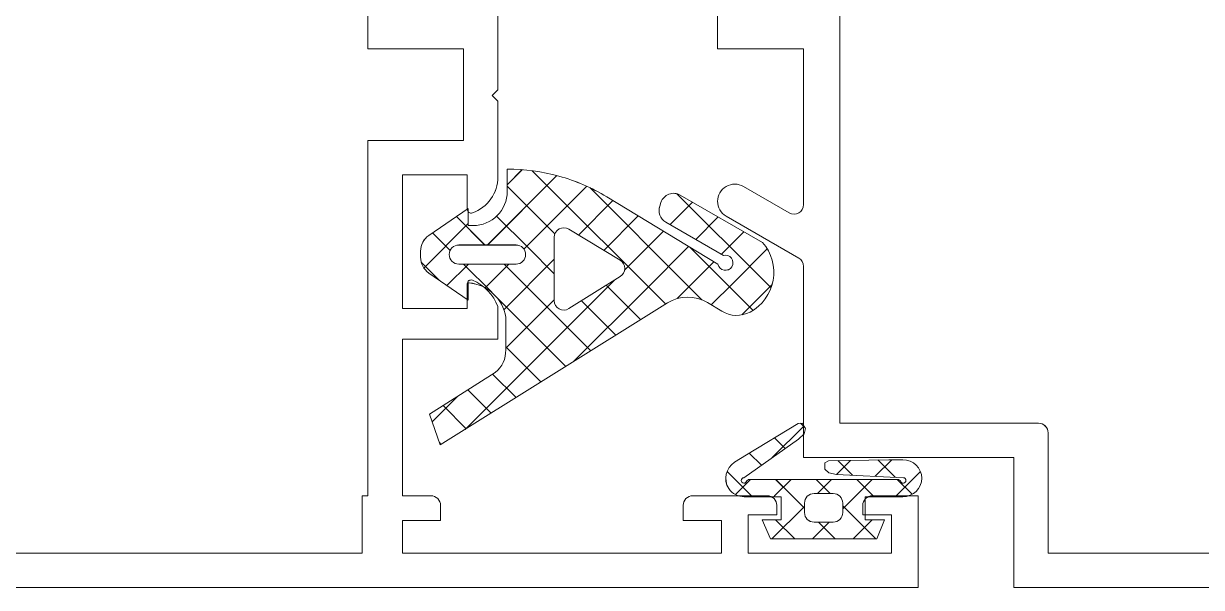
# Model space of a CAD drawing. Header units: millimetres. Extents: x 26282 to 30760, y 1404 to 4574.
# Drawn here: x 27977.5 to 27983.66, y 2955.41 to 2958.37 of the extents above; entities that cross this region are included whole.
import ezdxf

# ---------------------------------------------------------------- set-up
doc = ezdxf.new("R2010")
doc.units = ezdxf.units.MM
doc.header["$LTSCALE"] = 0.25
doc.linetypes.add('DIVIDE', pattern=[1.25, 0.5, -0.25, 0, -0.25, 0, -0.25])
for name, color, linetype, lineweight in [('AB-DUV', 4, 'Continuous', 50), ('DOĞRAMA', 30, 'Continuous', 20), ('SECTION LINE (3RDF)', 40, 'DIVIDE', 25)]:
    doc.layers.add(name, color=color, linetype=linetype, lineweight=lineweight)

# ---------------------------------------------------------------- blocks, each defined once
blk = doc.blocks.new('CHD03_1914', base_point=(-50, -44.000001))
at = {"color": 40, "linetype": 'Continuous'}
blk.add_lwpolyline([(-50, -44), (-50, -11), (-50, 22), (-45.2, 22), (-45.2, 19.6, -0.414214), (-45.7, 19.1), (-46.2, 19.1), (-46.2, 20.6), (-48.2, 20.6), (-48.2, 13.1), (-46.2, 13.1), (-46.2, 14.6), (-45.7, 14.6, -0.414214), (-45.2, 14.1), (-45.2, 10.2, -0.414214), (-45.7, 9.7), (-46.5, 9.7), (-46.5, 11.7), (-48.2, 11.7), (-48.2, -5), (-46.5, -5), (-46.5, -3), (-45.7, -3, -0.414214), (-45.2, -3.5), (-45.2, -5), (-37, -5), (-37, 0), (-35.297056, 0, -0.209119), (-33.911436, -1.333339, -0.517625), (-34.099998, -1.6), (-35.4, -1.6), (-35.4, -5), (-28.4, -5), (-28.4, -1.6), (-30.2, -1.6, -0.517638), (-30.388562, -1.333333, -0.317837), (-28.502944, 0), (-24.545899, 0), (-24.245899, -0.3), (-23.945899, 0), (-19.988855, 0, -0.381966)], format="xyb", dxfattribs=at)
blk.add_lwpolyline([(-48.2, -22), (-48.2, -36.9), (-45.2, -36.9), (-45.2, -37.2), (-5, -37.2), (-5, -36.9), (-2, -36.9), (-2, -7.1), (-5, -7.1), (-5, -6.8), (-21.8, -6.8), (-21.8, -1.8), (-26.6, -1.8), (-26.6, -6.8), (-45.2, -6.8), (-45.2, -7.1), (-48.2, -7.1), (-48.2, -22)], close=True, dxfattribs=at)
blk = doc.blocks.new('CHD03_1923', base_point=(-6.8, -22))
at = {"color": 40, "linetype": 'Continuous'}
blk.add_lwpolyline([(25.7, -4.5), (21.4, -4.5), (21.4, 0), (13.24641, 0, 0.57735), (12.813397, -0.75), (14.199038, -3.15, -0.57735), (13.419615, -4.5, -0.267949), (12.640192, -4.05), (10.446261, -0.25, 0.267949), (10.013248, 0), (0, 0), (0, 11), (-6.8, 11), (-6.8, 11), (-6.8, 30.9)], format="xyb", dxfattribs=at)
blk.add_lwpolyline([(-5, 17.5), (-5, 12.8), (1.3, 12.8, -0.414214), (1.8, 12.3), (1.8, 1.9), (48.2, 1.9), (48.2, 22.699951, 0.414214), (45.200049, 25.7), (43.2, 25.7), (43.2, 22.2), (-5, 22.2), (-5, 17.5)], format="xyb", close=True, dxfattribs=at)
blk = doc.blocks.new('CHD50D23', base_point=(110.983776, 153.85743))
at = {"color": 1, "linetype": 'Continuous'}
for p, q in [((117.791548, 170.671326), (119.381447, 172.261226)), ((119.568875, 171.841832), (119.206204, 172.204502)), ((119.457419, 170.215877), (121.244586, 172.003044)), ((124.138771, 167.271936), (119.568875, 171.841832)), ((119.432791, 169.856596), (118.032092, 171.257294)), ((120.970782, 169.60792), (122.142332, 170.77947)), ((118.315634, 169.074092), (119.457419, 170.215877)), ((121.333881, 167.955505), (119.432791, 169.856596)), ((119.301305, 167.938443), (120.572703, 169.209841)), ((121.747604, 168.263422), (122.91966, 169.435477)), ((119.296707, 167.87136), (118.580823, 168.587243)), ((118.649877, 167.287015), (119.301305, 167.938443)), ((119.145191, 165.661009), (121.37384, 167.889658)), ((124.455498, 162.712568), (119.296707, 167.87136)), ((122.524426, 166.918923), (123.696988, 168.091485)), ((119.160623, 165.886123), (118.364104, 166.682642)), ((120.14134, 164.535837), (122.174977, 166.569474)), ((124.278265, 160.768481), (119.160623, 165.886123)), ((115.348278, 161.864095), (119.145191, 165.661009)), ((119.024539, 163.900887), (117.547506, 165.37792)), ((121.172168, 163.445345), (122.976114, 165.249291)), ((118.528593, 162.275512), (116.730908, 164.073197)), ((118.989078, 163.383575), (119.611946, 164.006444)), ((111.799457, 156.193954), (118.989078, 163.383575)), ((119.345191, 163.580234), (119.024539, 163.900887)), ((121.973305, 162.125161), (123.777251, 163.929107)), ((120.452072, 158.230713), (115.91431, 162.768475)), ((121.603057, 159.633594), (124.527445, 162.557981)), ((118.720503, 157.840961), (115.097712, 161.463753)), ((121.452072, 157.361288), (125.087016, 160.996232)), ((116.041968, 158.315145), (118.584254, 160.857431)), ((118.064864, 158.216721), (120.705574, 160.857431)), ((121.299351, 159.504754), (119.946674, 160.857431)), ((122.788808, 160.136617), (122.034401, 160.891024)), ((125.34237, 159.704376), (124.278265, 160.768481)), ((116.124999, 158.315145), (114.281114, 160.15903)), ((124.529431, 158.395995), (122.788808, 160.136617)), ((121.237452, 159.267988), (121.603057, 159.633594)), ((122.965684, 157.838422), (121.299351, 159.504754)), ((124.608099, 158.395995), (125.396213, 159.184109)), ((114.691525, 157.627299), (113.464516, 158.854308)), ((119.211984, 157.24252), (120.452072, 158.482608)), ((113.865869, 156.331635), (112.647918, 157.549586)), ((120.452072, 156.109392), (118.977527, 157.583937)), ((122.94395, 155.738834), (121.452072, 157.230713)), ((113.040212, 155.035971), (111.83132, 156.244863)), ((119.332913, 155.242129), (120.452072, 156.361288)), ((120.244395, 154.032291), (122.569534, 156.35743)), ((112.193401, 154.466577), (113.52755, 155.800727)), ((122.081038, 154.480426), (121.159141, 155.402323)), ((111.107571, 154.847292), (111.014722, 154.940141)), ((120.547923, 153.892221), (119.627241, 154.812903))]:
    blk.add_line(p, q, dxfattribs=at)
for points in [[(117.942326, 171.103172, -0.229763), (119.601084, 172.311706, -0.229763), (121.577, 171.756923), (124.065182, 167.454881, -0.472021), (123.686104, 166.442525), (123.493312, 166.376425, -0.353954), (122.651853, 166.698377), (120.910699, 169.711911, 2.506605), (120.443837, 169.422198), (123.974866, 163.603459, -0.068514), (125.058809, 161.099606, -0.068514), (125.425814, 158.395994), (124.268132, 158.395995, 0.414213), (122.468133, 156.595995), (122.468132, 156.35743), (123.368132, 156.35743), (121.951762, 154.2919, -0.247171), (121.127035, 153.857431), (120.80923, 153.85743, -0.247171), (119.984502, 154.2919), (118.568132, 156.35743), (119.468132, 156.35743), (119.468132, 156.395995, 0.347266), (117.672353, 158.315146), (115.962865, 158.315145, 0.239382), (114.781982, 157.769249), (112.588983, 154.327878), (110.983776, 154.890697), (118.422358, 166.775718, 0.283277), (118.436838, 168.874362), (117.984154, 169.620334, -0.264505), (117.942326, 171.103172)], [(118.960417, 162.96546), (118.120011, 161.622698, 0.58904), (118.543842, 160.857431), (121.854332, 160.857431, 0.584485), (122.281783, 161.616824), (120.652103, 164.302354, 0.558043), (119.800823, 164.308222), (118.960417, 162.96546)], [(120.952072, 159.35743, 0.414214), (120.452072, 158.85743), (120.452072, 155.85743, 1), (121.452072, 155.85743), (121.452072, 158.85743, 0.414214), (120.952072, 159.35743)]]:
    blk.add_lwpolyline(points, format="xyb", close=True, dxfattribs=at)
blk = doc.blocks.new('CHD40D08', base_point=(-2.21267, -2.905012))
at = {"color": 1, "linetype": 'Continuous'}
for p, q in [((0, 5.969856), (1.319355, 7.289211)), ((0.12533, 6.85077), (0.904473, 6.071627)), ((1.017205, 5.958895), (1.924654, 5.051445)), ((1.069674, 4.91821), (1.934707, 5.783243)), ((-2.21267, 4.946129), (-0.482761, 3.21622)), ((-2.21267, 3.757186), (-1.21267, 4.757186)), ((-0.632316, 3.21622), (0.904473, 4.753009)), ((0, 4.854779), (0.904473, 3.950306)), ((1.129836, 3.724943), (1.8882, 2.96658)), ((1.171493, 2.898708), (1.899747, 3.626962)), ((-2.21267, 2.824809), (-1.333018, 1.945157)), ((-2.21267, 1.635866), (-1.333018, 2.515518)), ((0.166981, 2.566478), (0.904473, 1.828986)), ((0.166982, 1.894197), (0.904473, 2.631688)), ((3.601991, 1.252788), (3.846916, 1.007863)), ((-2.21267, -0.485455), (-0.510996, 1.216219)), ((-2.21267, 0.703488), (-1.21267, -0.296512)), ((-0.604081, 1.21622), (0.039793, 0.572346)), ((2.045652, -0.469774), (3.706779, 1.191354)), ((0.039793, 0.572346), (0.904473, -0.292334)), ((0.061836, -0.332269), (0.904473, 0.510368)), ((2.524604, 0.208855), (3.086884, -0.353425)), ((0, -0.394105), (0.061836, -0.332269)), ((1.646901, -1.034763), (2.284292, -1.672154)), ((-0.000001, -1.509181), (0.092774, -1.601955)), ((0.092774, -1.601955), (1.325459, -2.834641)), ((0.115405, -2.400021), (0.904473, -1.610952))]:
    blk.add_line(p, q, dxfattribs=at)
for points in [[(3.56458, 1.274721), (3.853054, 1.105598), (3.839039, 0.882431), (2.197611, -1.814579), (1.801975, -2.439764, -0.413949), (0.422965, -2.750501, -0.119976), (0.112064, -2.393627, -0.119976), (-0.000001, -1.93378), (0, 0), (-1.21267, 0), (-1.21267, -1), (-2.21267, -0.565218), (-2.21267, 5.005452), (-1.21267, 5.396757), (-1.21267, 4.396757), (0, 4.396757), (0, 6.36622, -0.404548), (0.967353, 7.365686, -0.404548), (1.934706, 6.366219), (1.934707, 5.626366), (1.87951, 2.469611), (1.772015, 2.273538), (1.437813, 2.284888), (1.245523, 2.492312), (1.171532, 2.897929), (0.995458, 6.390233, 2.044702), (0.823804, 6.2417), (0.904473, 6.143585), (0.904473, -1.711145), (0.823804, -1.809259, 2.04471), (0.995459, -1.957792), (3.011747, 0.899087), (3.291174, 1.202272), (3.56458, 1.274721)], [(0.020535, 1.362666, 0.198912), (0.166982, 1.71622), (0.166981, 2.71622, 0.414213), (-0.333018, 3.21622), (-0.833018, 3.21622, 0.414213), (-1.333018, 2.71622), (-1.333018, 1.716219, 0.414213), (-0.833018, 1.21622), (-0.333018, 1.216219, 0.198912), (0.020535, 1.362666)]]:
    blk.add_lwpolyline(points, format="xyb", close=True, dxfattribs=at)
blk = doc.blocks.new('jtyhtrgrtg')
at = {"layer": 'DOĞRAMA', "color": 7, "xscale": -0.1, "yscale": 0.1, "zscale": 0.1, "rotation": 270}
for name, p in [('CHD03_1923', (-48.4433, -0.6378)), ('CHD03_1914', (-52.2433, -0.6378)), ('CHD50D23', (-48.2481, 0.1085)), ('CHD40D08', (-46.6506, -0.3839))]:
    blk.add_blockref(name, p, dxfattribs=at)
blk = doc.blocks.new('A$C187D15ED')
at = {"layer": 'SECTION LINE (3RDF)'}
blk.add_blockref('jtyhtrgrtg', (8457.4014, 2751.0241, 0), dxfattribs=at)
blk.add_blockref('jtyhtrgrtg', (8457.4014, 2751.0241, 0), dxfattribs=at)

msp = doc.modelspace()

# ---------------------------------------------------------------- block references
at = {"layer": 'AB-DUV', "ltscale": 100}
msp.add_blockref('A$C187D15ED', (19570.4239, 205.0275, 5.1264), dxfattribs=at)

# ---------------------------------------------------------------- next in the draw order: linework, layer by layer
at = {"layer": 'DOĞRAMA', "color": 1, "linetype": 'Continuous'}
for p, q in [((27979.9276, 2957.207, 5.1264), (27980.2911, 2957.5705, 5.1264)), ((27979.9276, 2957.207, 5.1264), (27980.2911, 2957.5705, 5.1264)), ((27980.031, 2957.5226, 5.1264), (27980.1098, 2957.6014, 5.1264)), ((27980.031, 2957.5226, 5.1264), (27980.1098, 2957.6014, 5.1264)), ((27980.1619, 2957.596, 5.1264), (27980.2683, 2957.4896, 5.1264)), ((27980.1619, 2957.596, 5.1264), (27980.2683, 2957.4896, 5.1264)), ((27980.031, 2957.5147, 5.1264), (27980.2051, 2957.3407, 5.1264)), ((27980.031, 2957.5147, 5.1264), (27980.2051, 2957.3407, 5.1264)), ((27980.1548, 2957.2221, 5.1264), (27980.4472, 2957.5145, 5.1264)), ((27980.1548, 2957.2221, 5.1264), (27980.4472, 2957.5145, 5.1264)), ((27980.2683, 2957.4896, 5.1264), (27980.78, 2956.9778, 5.1264)), ((27980.2683, 2957.4896, 5.1264), (27980.78, 2956.9778, 5.1264)), ((27980.4627, 2957.5073, 5.1264), (27980.9786, 2956.9914, 5.1264)), ((27980.4627, 2957.5073, 5.1264), (27980.9786, 2956.9914, 5.1264)), ((27980.4039, 2957.2591, 5.1264), (27980.5843, 2957.4395, 5.1264)), ((27980.4039, 2957.2591, 5.1264), (27980.5843, 2957.4395, 5.1264)), ((27980.8833, 2957.3142, 5.1264), (27981.0006, 2957.4315, 5.1264)), ((27980.8833, 2957.3142, 5.1264), (27981.0006, 2957.4315, 5.1264)), ((27980.9186, 2957.4757, 5.1264), (27981.3756, 2957.0187, 5.1264)), ((27980.9186, 2957.4757, 5.1264), (27981.3756, 2957.0187, 5.1264)), ((27979.7653, 2957.3562, 5.1264), (27979.9145, 2957.207, 5.1264)), ((27979.7653, 2957.3562, 5.1264), (27979.9145, 2957.207, 5.1264)), ((27979.9753, 2957.3583, 5.1264), (27980.1419, 2957.1917, 5.1264)), ((27979.9753, 2957.3583, 5.1264), (27980.1419, 2957.1917, 5.1264)), ((27980.536, 2957.179, 5.1264), (27980.7164, 2957.3594, 5.1264)), ((27980.536, 2957.179, 5.1264), (27980.7164, 2957.3594, 5.1264)), ((27979.5947, 2957.0862, 5.1264), (27979.8272, 2957.3187, 5.1264)), ((27979.5947, 2957.0862, 5.1264), (27979.8272, 2957.3187, 5.1264)), ((27980.2051, 2957.3407, 5.1264), (27980.2805, 2957.2652, 5.1264)), ((27980.2051, 2957.3407, 5.1264), (27980.2805, 2957.2652, 5.1264)), ((27981.0178, 2957.2365, 5.1264), (27981.135, 2957.3537, 5.1264)), ((27981.0178, 2957.2365, 5.1264), (27981.135, 2957.3537, 5.1264)), ((27979.6395, 2957.2699, 5.1264), (27979.7317, 2957.1777, 5.1264)), ((27979.6395, 2957.2699, 5.1264), (27979.7317, 2957.1777, 5.1264)), ((27980.645, 2957.0759, 5.1264), (27980.8484, 2957.2793, 5.1264)), ((27980.645, 2957.0759, 5.1264), (27980.8484, 2957.2793, 5.1264)), ((27981.1522, 2957.1589, 5.1264), (27981.2694, 2957.276, 5.1264)), ((27981.1522, 2957.1589, 5.1264), (27981.2694, 2957.276, 5.1264)), ((27980.1182, 2957.1855, 5.1264), (27980.1548, 2957.2221, 5.1264)), ((27980.1182, 2957.1855, 5.1264), (27980.1548, 2957.2221, 5.1264)), ((27980.1419, 2957.1917, 5.1264), (27980.2772, 2957.0564, 5.1264)), ((27980.1419, 2957.1917, 5.1264), (27980.2772, 2957.0564, 5.1264)), ((27980.7575, 2956.9763, 5.1264), (27980.9804, 2957.1992, 5.1264)), ((27980.7575, 2956.9763, 5.1264), (27980.9804, 2957.1992, 5.1264)), ((27980.987, 2957.1952, 5.1264), (27981.1771, 2957.0051, 5.1264)), ((27980.987, 2957.1952, 5.1264), (27981.1771, 2957.0051, 5.1264)), ((27981.213, 2957.0075, 5.1264), (27981.3917, 2957.1862, 5.1264)), ((27981.213, 2957.0075, 5.1264), (27981.3917, 2957.1862, 5.1264)), ((27979.5807, 2957.1166, 5.1264), (27979.6727, 2957.0245, 5.1264)), ((27979.5807, 2957.1166, 5.1264), (27979.6727, 2957.0245, 5.1264)), ((27980.0131, 2956.8683, 5.1264), (27980.2772, 2957.1323, 5.1264)), ((27980.0131, 2956.8683, 5.1264), (27980.2772, 2957.1323, 5.1264)), ((27980.9853, 2956.9919, 5.1264), (27981.1124, 2957.119, 5.1264)), ((27980.9853, 2956.9919, 5.1264), (27981.1124, 2957.119, 5.1264)), ((27979.7156, 2956.9951, 5.1264), (27979.8276, 2957.107, 5.1264)), ((27979.7156, 2956.9951, 5.1264), (27979.8276, 2957.107, 5.1264)), ((27979.8024, 2957.107, 5.1264), (27979.9498, 2956.9595, 5.1264)), ((27979.8024, 2957.107, 5.1264), (27979.9498, 2956.9595, 5.1264)), ((27979.9157, 2956.983, 5.1264), (27980.0397, 2957.107, 5.1264)), ((27979.9157, 2956.983, 5.1264), (27980.0397, 2957.107, 5.1264)), ((27980.0145, 2957.107, 5.1264), (27980.4683, 2956.6532, 5.1264)), ((27980.0145, 2957.107, 5.1264), (27980.4683, 2956.6532, 5.1264)), ((27980.5298, 2956.9607, 5.1264), (27980.5921, 2957.023, 5.1264)), ((27980.5298, 2956.9607, 5.1264), (27980.5921, 2957.023, 5.1264)), ((27980.5495, 2956.9963, 5.1264), (27980.5815, 2956.9642, 5.1264)), ((27980.5495, 2956.9963, 5.1264), (27980.5815, 2956.9642, 5.1264)), ((27980.9201, 2956.9268, 5.1264), (27980.9853, 2956.9919, 5.1264)), ((27980.9201, 2956.9268, 5.1264), (27980.9853, 2956.9919, 5.1264)), ((27980.9786, 2956.9914, 5.1264), (27981.0502, 2956.9199, 5.1264)), ((27980.9786, 2956.9914, 5.1264), (27981.0502, 2956.9199, 5.1264)), ((27981.0988, 2956.8933, 5.1264), (27981.213, 2957.0075, 5.1264)), ((27981.0988, 2956.8933, 5.1264), (27981.213, 2957.0075, 5.1264)), ((27981.1771, 2957.0051, 5.1264), (27981.3172, 2956.865, 5.1264)), ((27981.1771, 2957.0051, 5.1264), (27981.3172, 2956.865, 5.1264)), ((27981.2586, 2956.8409, 5.1264), (27981.4176, 2956.9999, 5.1264)), ((27981.2586, 2956.8409, 5.1264), (27981.4176, 2956.9999, 5.1264)), ((27981.3756, 2957.0187, 5.1264), (27981.4119, 2956.9824, 5.1264)), ((27981.3756, 2957.0187, 5.1264), (27981.4119, 2956.9824, 5.1264)), ((27979.8108, 2956.2417, 5.1264), (27980.5298, 2956.9607, 5.1264)), ((27979.8108, 2956.2417, 5.1264), (27980.5298, 2956.9607, 5.1264)), ((27979.9755, 2956.9338, 5.1264), (27980.3378, 2956.5715, 5.1264)), ((27979.9755, 2956.9338, 5.1264), (27980.3378, 2956.5715, 5.1264)), ((27980.3778, 2956.5966, 5.1264), (27980.7575, 2956.9763, 5.1264)), ((27980.3778, 2956.5966, 5.1264), (27980.7575, 2956.9763, 5.1264)), ((27980.5815, 2956.9642, 5.1264), (27980.7292, 2956.8165, 5.1264)), ((27980.5815, 2956.9642, 5.1264), (27980.7292, 2956.8165, 5.1264)), ((27980.78, 2956.9778, 5.1264), (27980.8597, 2956.8982, 5.1264)), ((27980.78, 2956.9778, 5.1264), (27980.8597, 2956.8982, 5.1264)), ((27980.0229, 2956.666, 5.1264), (27980.2772, 2956.9202, 5.1264)), ((27980.0229, 2956.666, 5.1264), (27980.2772, 2956.9202, 5.1264)), ((27980.419, 2956.9146, 5.1264), (27980.5987, 2956.7349, 5.1264)), ((27980.419, 2956.9146, 5.1264), (27980.5987, 2956.7349, 5.1264)), ((27980.0229, 2956.6743, 5.1264), (27980.2073, 2956.4899, 5.1264)), ((27980.0229, 2956.6743, 5.1264), (27980.2073, 2956.4899, 5.1264)), ((27979.9542, 2956.5309, 5.1264), (27980.0769, 2956.4082, 5.1264)), ((27979.9542, 2956.5309, 5.1264), (27980.0769, 2956.4082, 5.1264)), ((27979.8246, 2956.4484, 5.1264), (27979.9464, 2956.3266, 5.1264)), ((27979.8246, 2956.4484, 5.1264), (27979.9464, 2956.3266, 5.1264)), ((27979.6381, 2956.2811, 5.1264), (27979.7715, 2956.4145, 5.1264)), ((27979.6381, 2956.2811, 5.1264), (27979.7715, 2956.4145, 5.1264)), ((27979.695, 2956.3658, 5.1264), (27979.8159, 2956.2449, 5.1264)), ((27979.695, 2956.3658, 5.1264), (27979.8159, 2956.2449, 5.1264)), ((27981.4183, 2956.0935, 5.1264), (27981.5844, 2956.2596, 5.1264)), ((27981.4183, 2956.0935, 5.1264), (27981.5844, 2956.2596, 5.1264)), ((27981.5905, 2956.2492, 5.1264), (27981.566, 2956.2737, 5.1264)), ((27981.5905, 2956.2492, 5.1264), (27981.566, 2956.2737, 5.1264)), ((27981.4861, 2956.1414, 5.1264), (27981.4299, 2956.1977, 5.1264)), ((27981.4861, 2956.1414, 5.1264), (27981.4299, 2956.1977, 5.1264)), ((27979.6762, 2956.1725, 5.1264), (27979.6854, 2956.1632, 5.1264)), ((27979.6762, 2956.1725, 5.1264), (27979.6854, 2956.1632, 5.1264)), ((27981.3618, 2956.0537, 5.1264), (27981.298, 2956.1174, 5.1264)), ((27981.3618, 2956.0537, 5.1264), (27981.298, 2956.1174, 5.1264)), ((27981.7551, 2956.0061, 5.1264), (27981.828, 2956.0789, 5.1264)), ((27981.7551, 2956.0061, 5.1264), (27981.828, 2956.0789, 5.1264)), ((27981.8378, 2956.002, 5.1264), (27981.7619, 2956.0778, 5.1264)), ((27981.8378, 2956.002, 5.1264), (27981.7619, 2956.0778, 5.1264)), ((27981.9571, 2955.9959, 5.1264), (27982.0436, 2956.0824, 5.1264)), ((27981.9571, 2955.9959, 5.1264), (27982.0436, 2956.0824, 5.1264)), ((27982.0611, 2955.9907, 5.1264), (27981.9704, 2956.0814, 5.1264)), ((27982.0611, 2955.9907, 5.1264), (27981.9704, 2956.0814, 5.1264)), ((27981.3051, 2955.8982, 5.1264), (27981.1818, 2956.0215, 5.1264)), ((27981.3051, 2955.8982, 5.1264), (27981.1818, 2956.0215, 5.1264)), ((27982.0622, 2955.889, 5.1264), (27982.1942, 2956.0209, 5.1264)), ((27982.0622, 2955.889, 5.1264), (27982.1942, 2956.0209, 5.1264)), ((27981.2253, 2955.9005, 5.1264), (27981.3042, 2955.9794, 5.1264)), ((27981.2253, 2955.9005, 5.1264), (27981.3042, 2955.9794, 5.1264)), ((27981.432, 2955.8952, 5.1264), (27981.5163, 2955.9794, 5.1264)), ((27981.432, 2955.8952, 5.1264), (27981.5163, 2955.9794, 5.1264)), ((27981.5225, 2955.8929, 5.1264), (27981.436, 2955.9794, 5.1264)), ((27981.5225, 2955.8929, 5.1264), (27981.436, 2955.9794, 5.1264)), ((27981.7219, 2955.9057, 5.1264), (27981.6482, 2955.9794, 5.1264)), ((27981.7219, 2955.9057, 5.1264), (27981.6482, 2955.9794, 5.1264)), ((27981.6547, 2955.9057, 5.1264), (27981.7284, 2955.9794, 5.1264)), ((27981.6547, 2955.9057, 5.1264), (27981.7284, 2955.9794, 5.1264)), ((27981.7869, 2955.8257, 5.1264), (27981.9406, 2955.9794, 5.1264)), ((27981.7869, 2955.8257, 5.1264), (27981.9406, 2955.9794, 5.1264)), ((27981.9507, 2955.889, 5.1264), (27981.8603, 2955.9794, 5.1264)), ((27981.9507, 2955.889, 5.1264), (27981.8603, 2955.9794, 5.1264)), ((27982.1503, 2955.9015, 5.1264), (27982.0724, 2955.9794, 5.1264)), ((27982.1503, 2955.9015, 5.1264), (27982.0724, 2955.9794, 5.1264)), ((27981.3143, 2955.889, 5.1264), (27981.3051, 2955.8982, 5.1264)), ((27981.3143, 2955.889, 5.1264), (27981.3051, 2955.8982, 5.1264)), ((27981.4258, 2955.889, 5.1264), (27981.432, 2955.8952, 5.1264)), ((27981.4258, 2955.889, 5.1264), (27981.432, 2955.8952, 5.1264)), ((27981.5869, 2955.8286, 5.1264), (27981.5225, 2955.8929, 5.1264)), ((27981.5869, 2955.8286, 5.1264), (27981.5225, 2955.8929, 5.1264)), ((27981.4167, 2955.6677, 5.1264), (27981.5869, 2955.8379, 5.1264)), ((27981.4167, 2955.6677, 5.1264), (27981.5869, 2955.8379, 5.1264)), ((27981.9599, 2955.6677, 5.1264), (27981.7869, 2955.8407, 5.1264)), ((27981.9599, 2955.6677, 5.1264), (27981.7869, 2955.8407, 5.1264)), ((27981.5356, 2955.6677, 5.1264), (27981.4356, 2955.7677, 5.1264)), ((27981.5356, 2955.6677, 5.1264), (27981.4356, 2955.7677, 5.1264)), ((27981.6288, 2955.6677, 5.1264), (27981.7168, 2955.7557, 5.1264)), ((27981.6288, 2955.6677, 5.1264), (27981.7168, 2955.7557, 5.1264)), ((27981.7477, 2955.6677, 5.1264), (27981.6598, 2955.7557, 5.1264)), ((27981.7477, 2955.6677, 5.1264), (27981.6598, 2955.7557, 5.1264)), ((27981.841, 2955.6677, 5.1264), (27981.941, 2955.7677, 5.1264)), ((27981.841, 2955.6677, 5.1264), (27981.941, 2955.7677, 5.1264))]:
    msp.add_line(p, q, dxfattribs=at)
at = {"layer": 'DOĞRAMA', "color": 40, "linetype": 'Continuous', "elevation": 5.1264}
msp.add_lwpolyline([(27983.332, 2955.5939), (27982.862, 2955.5939), (27982.862, 2956.2239, 0.414214), (27982.812, 2956.2739), (27981.772, 2956.2739), (27981.772, 2960.9139), (27983.852, 2960.9139, -0.414214), (27984.152, 2960.6139), (27984.152, 2960.4139), (27983.802, 2960.4139), (27983.802, 2955.5939), (27983.332, 2955.5939)], format="xyb", close=True, dxfattribs=at)
msp.add_lwpolyline([(27983.332, 2955.5939), (27982.862, 2955.5939), (27982.862, 2956.2239, 0.414214), (27982.812, 2956.2739), (27981.772, 2956.2739), (27981.772, 2960.9139), (27983.852, 2960.9139, -0.414214), (27984.152, 2960.6139), (27984.152, 2960.4139), (27983.802, 2960.4139), (27983.802, 2955.5939), (27983.332, 2955.5939)], format="xyb", close=True, dxfattribs=at)
msp.add_lwpolyline([(27977.782, 2955.5939), (27976.292, 2955.5939), (27976.292, 2955.8939), (27976.262, 2955.8939), (27976.262, 2959.9139), (27976.292, 2959.9139), (27976.292, 2960.2139), (27979.272, 2960.2139), (27979.272, 2959.9139), (27979.302, 2959.9139), (27979.302, 2958.2339), (27979.802, 2958.2339), (27979.802, 2957.7539), (27979.302, 2957.7539), (27979.302, 2955.8939), (27979.272, 2955.8939), (27979.272, 2955.5939), (27977.782, 2955.5939)], close=True, dxfattribs=at)
msp.add_lwpolyline([(27977.782, 2955.5939), (27976.292, 2955.5939), (27976.292, 2955.8939), (27976.262, 2955.8939), (27976.262, 2959.9139), (27976.292, 2959.9139), (27976.292, 2960.2139), (27979.272, 2960.2139), (27979.272, 2959.9139), (27979.302, 2959.9139), (27979.302, 2958.2339), (27979.802, 2958.2339), (27979.802, 2957.7539), (27979.302, 2957.7539), (27979.302, 2955.8939), (27979.272, 2955.8939), (27979.272, 2955.5939), (27977.782, 2955.5939)], close=True, dxfattribs=at)
for points in [[(27981.132, 2958.6639), (27981.132, 2958.2339), (27981.582, 2958.2339), (27981.582, 2957.4185, -0.57735), (27981.507, 2957.3752), (27981.267, 2957.5138, 0.57735), (27981.132, 2957.4358, 0.267949), (27981.177, 2957.3579), (27981.557, 2957.1385, -0.267949), (27981.582, 2957.0952), (27981.582, 2956.0939), (27982.682, 2956.0939), (27982.682, 2955.4139), (27982.682, 2955.4139), (27984.672, 2955.4139)], [(27981.132, 2958.6639), (27981.132, 2958.2339), (27981.582, 2958.2339), (27981.582, 2957.4185, -0.57735), (27981.507, 2957.3752), (27981.267, 2957.5138, 0.57735), (27981.132, 2957.4358, 0.267949), (27981.177, 2957.3579), (27981.557, 2957.1385, -0.267949), (27981.582, 2957.0952), (27981.582, 2956.0939), (27982.682, 2956.0939), (27982.682, 2955.4139), (27982.682, 2955.4139), (27984.672, 2955.4139)], [(27975.582, 2955.4139), (27978.882, 2955.4139), (27982.182, 2955.4139), (27982.182, 2955.8939), (27981.942, 2955.8939, 0.414214), (27981.892, 2955.8439), (27981.892, 2955.7939), (27982.042, 2955.7939), (27982.042, 2955.5939), (27981.292, 2955.5939), (27981.292, 2955.7939), (27981.442, 2955.7939), (27981.442, 2955.8439, 0.414214), (27981.392, 2955.8939), (27981.002, 2955.8939, 0.414214), (27980.952, 2955.8439), (27980.952, 2955.7639), (27981.152, 2955.7639), (27981.152, 2955.5939), (27979.482, 2955.5939), (27979.482, 2955.7639), (27979.682, 2955.7639), (27979.682, 2955.8439, 0.414214), (27979.632, 2955.8939), (27979.482, 2955.8939), (27979.482, 2956.7139), (27979.982, 2956.7139), (27979.982, 2956.8842, 0.209119), (27979.8487, 2957.0227, 0.517625), (27979.822, 2957.0039), (27979.822, 2956.8739), (27979.482, 2956.8739), (27979.482, 2957.5739), (27979.822, 2957.5739), (27979.822, 2957.3939, 0.517638), (27979.8487, 2957.375, 0.317837), (27979.982, 2957.5636), (27979.982, 2957.9593), (27979.952, 2957.9893), (27979.982, 2958.0193), (27979.982, 2958.415, 0.381966)], [(27975.582, 2955.4139), (27978.882, 2955.4139), (27982.182, 2955.4139), (27982.182, 2955.8939), (27981.942, 2955.8939, 0.414214), (27981.892, 2955.8439), (27981.892, 2955.7939), (27982.042, 2955.7939), (27982.042, 2955.5939), (27981.292, 2955.5939), (27981.292, 2955.7939), (27981.442, 2955.7939), (27981.442, 2955.8439, 0.414214), (27981.392, 2955.8939), (27981.002, 2955.8939, 0.414214), (27980.952, 2955.8439), (27980.952, 2955.7639), (27981.152, 2955.7639), (27981.152, 2955.5939), (27979.482, 2955.5939), (27979.482, 2955.7639), (27979.682, 2955.7639), (27979.682, 2955.8439, 0.414214), (27979.632, 2955.8939), (27979.482, 2955.8939), (27979.482, 2956.7139), (27979.982, 2956.7139), (27979.982, 2956.8842, 0.209119), (27979.8487, 2957.0227, 0.517625), (27979.822, 2957.0039), (27979.822, 2956.8739), (27979.482, 2956.8739), (27979.482, 2957.5739), (27979.822, 2957.5739), (27979.822, 2957.3939, 0.517638), (27979.8487, 2957.375, 0.317837), (27979.982, 2957.5636), (27979.982, 2957.9593), (27979.952, 2957.9893), (27979.982, 2958.0193), (27979.982, 2958.415, 0.381966)]]:
    msp.add_lwpolyline(points, format="xyb", dxfattribs=at)
at = {"layer": 'DOĞRAMA', "color": 1, "linetype": 'Continuous', "elevation": 5.1264}
for points in [[(27981.3017, 2956.856, 0.229763), (27981.4226, 2957.0219, 0.229763), (27981.3671, 2957.2195), (27980.9369, 2957.4683, 0.472021), (27980.8357, 2957.4304), (27980.8291, 2957.4111, 0.353954), (27980.8613, 2957.327), (27981.1626, 2957.1528, -2.506605), (27981.1336, 2957.1062), (27980.5518, 2957.4593, 0.068514), (27980.3014, 2957.5677, 0.068514), (27980.031, 2957.6044), (27980.031, 2957.4886, -0.414213), (27979.851, 2957.3086), (27979.8272, 2957.3086), (27979.8272, 2957.3986), (27979.6206, 2957.257, 0.247171), (27979.5772, 2957.1745), (27979.5772, 2957.1427, 0.247171), (27979.6206, 2957.0602), (27979.8272, 2956.9186), (27979.8272, 2957.0086), (27979.831, 2957.0086, -0.347266), (27980.0229, 2956.829), (27980.0229, 2956.6581, -0.239382), (27979.9684, 2956.54), (27979.6242, 2956.3207), (27979.6805, 2956.1602), (27980.869, 2956.904, -0.283277), (27981.0789, 2956.9055), (27981.1535, 2956.8602, 0.264505), (27981.3017, 2956.856)], [(27981.3017, 2956.856, 0.229763), (27981.4226, 2957.0219, 0.229763), (27981.3671, 2957.2195), (27980.9369, 2957.4683, 0.472021), (27980.8357, 2957.4304), (27980.8291, 2957.4111, 0.353954), (27980.8613, 2957.327), (27981.1626, 2957.1528, -2.506605), (27981.1336, 2957.1062), (27980.5518, 2957.4593, 0.068514), (27980.3014, 2957.5677, 0.068514), (27980.031, 2957.6044), (27980.031, 2957.4886, -0.414213), (27979.851, 2957.3086), (27979.8272, 2957.3086), (27979.8272, 2957.3986), (27979.6206, 2957.257, 0.247171), (27979.5772, 2957.1745), (27979.5772, 2957.1427, 0.247171), (27979.6206, 2957.0602), (27979.8272, 2956.9186), (27979.8272, 2957.0086), (27979.831, 2957.0086, -0.347266), (27980.0229, 2956.829), (27980.0229, 2956.6581, -0.239382), (27979.9684, 2956.54), (27979.6242, 2956.3207), (27979.6805, 2956.1602), (27980.869, 2956.904, -0.283277), (27981.0789, 2956.9055), (27981.1535, 2956.8602, 0.264505), (27981.3017, 2956.856)], [(27980.488, 2956.9578), (27980.3537, 2956.8738, -0.58904), (27980.2772, 2956.9162), (27980.2772, 2957.2472, -0.584485), (27980.3531, 2957.29), (27980.6217, 2957.127, -0.558043), (27980.6223, 2957.0419), (27980.488, 2956.9578)], [(27980.488, 2956.9578), (27980.3537, 2956.8738, -0.58904), (27980.2772, 2956.9162), (27980.2772, 2957.2472, -0.584485), (27980.3531, 2957.29), (27980.6217, 2957.127, -0.558043), (27980.6223, 2957.0419), (27980.488, 2956.9578)], [(27980.1272, 2957.157, -0.414214), (27980.0772, 2957.107), (27979.7772, 2957.107, -1), (27979.7772, 2957.207), (27980.0772, 2957.207, -0.414214), (27980.1272, 2957.157)], [(27980.1272, 2957.157, -0.414214), (27980.0772, 2957.107), (27979.7772, 2957.107, -1), (27979.7772, 2957.207), (27980.0772, 2957.207, -0.414214), (27980.1272, 2957.157)], [(27981.5927, 2956.2454), (27981.5758, 2956.2743), (27981.5535, 2956.2729), (27981.2838, 2956.1087), (27981.2213, 2956.0692, 0.413949), (27981.1902, 2955.9313, 0.119976), (27981.2259, 2955.9002, 0.119976), (27981.2719, 2955.889), (27981.4653, 2955.889), (27981.4653, 2955.7677), (27981.3653, 2955.7677), (27981.4087, 2955.6677), (27981.9658, 2955.6677), (27982.0049, 2955.7677), (27981.9049, 2955.7677), (27981.9049, 2955.889), (27982.1019, 2955.889, 0.404548), (27982.2018, 2955.9857, 0.404548), (27982.1019, 2956.0824), (27982.0279, 2956.0824), (27981.7122, 2956.0769), (27981.6926, 2956.0662), (27981.6937, 2956.0327), (27981.7145, 2956.0135), (27981.7551, 2956.0061), (27982.1043, 2955.9885, -2.044702), (27982.0894, 2955.9713), (27982.0796, 2955.9794), (27981.2941, 2955.9794), (27981.2843, 2955.9713, -2.04471), (27981.2695, 2955.9885), (27981.5552, 2956.1901), (27981.5855, 2956.2181), (27981.5927, 2956.2454)], [(27981.5927, 2956.2454), (27981.5758, 2956.2743), (27981.5535, 2956.2729), (27981.2838, 2956.1087), (27981.2213, 2956.0692, 0.413949), (27981.1902, 2955.9313, 0.119976), (27981.2259, 2955.9002, 0.119976), (27981.2719, 2955.889), (27981.4653, 2955.889), (27981.4653, 2955.7677), (27981.3653, 2955.7677), (27981.4087, 2955.6677), (27981.9658, 2955.6677), (27982.0049, 2955.7677), (27981.9049, 2955.7677), (27981.9049, 2955.889), (27982.1019, 2955.889, 0.404548), (27982.2018, 2955.9857, 0.404548), (27982.1019, 2956.0824), (27982.0279, 2956.0824), (27981.7122, 2956.0769), (27981.6926, 2956.0662), (27981.6937, 2956.0327), (27981.7145, 2956.0135), (27981.7551, 2956.0061), (27982.1043, 2955.9885, -2.044702), (27982.0894, 2955.9713), (27982.0796, 2955.9794), (27981.2941, 2955.9794), (27981.2843, 2955.9713, -2.04471), (27981.2695, 2955.9885), (27981.5552, 2956.1901), (27981.5855, 2956.2181), (27981.5927, 2956.2454)], [(27981.6015, 2955.891, -0.198912), (27981.6369, 2955.9057), (27981.7369, 2955.9057, -0.414213), (27981.7869, 2955.8557), (27981.7869, 2955.8057, -0.414213), (27981.7369, 2955.7557), (27981.6369, 2955.7557, -0.414213), (27981.5869, 2955.8057), (27981.5869, 2955.8557, -0.198912), (27981.6015, 2955.891)], [(27981.6015, 2955.891, -0.198912), (27981.6369, 2955.9057), (27981.7369, 2955.9057, -0.414213), (27981.7869, 2955.8557), (27981.7869, 2955.8057, -0.414213), (27981.7369, 2955.7557), (27981.6369, 2955.7557, -0.414213), (27981.5869, 2955.8057), (27981.5869, 2955.8557, -0.198912), (27981.6015, 2955.891)]]:
    msp.add_lwpolyline(points, format="xyb", close=True, dxfattribs=at)

doc.saveas('drawing.dxf')
